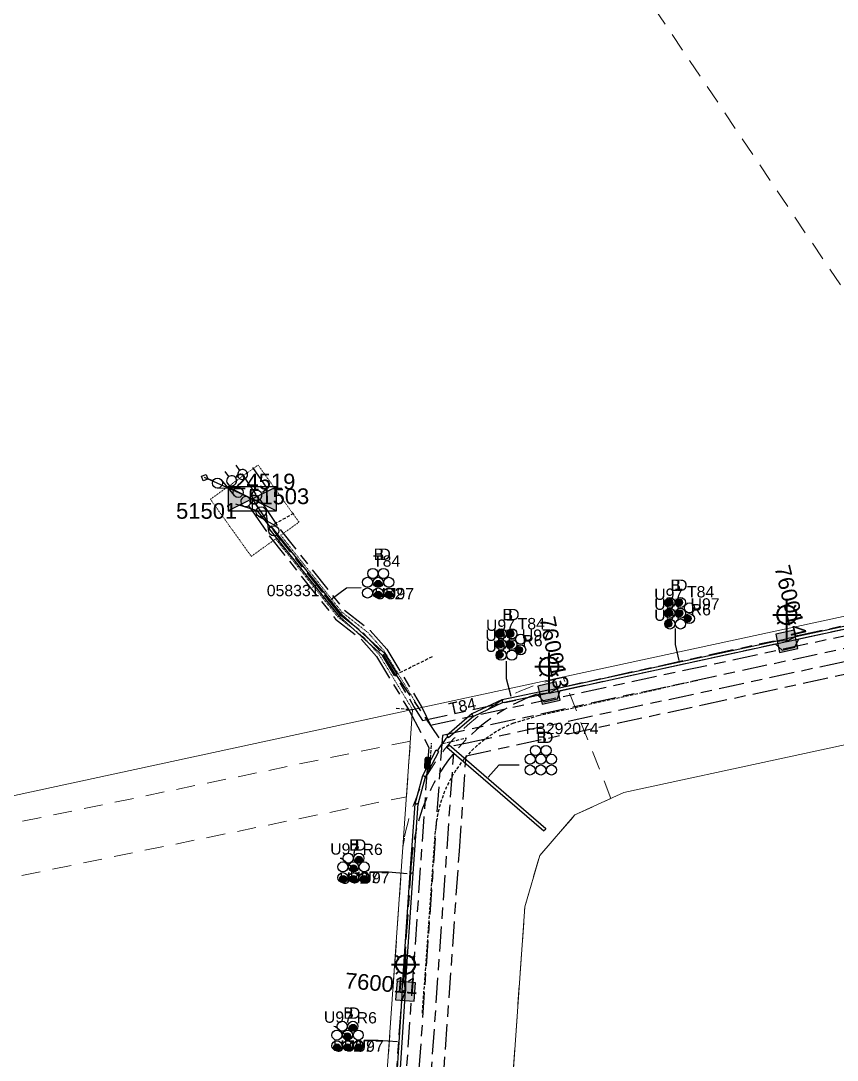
# Model space of a CAD drawing. Header units: metres. Extents: x 292510 to 295946, y 6251475 to 6256272.
# Drawn here: x 294316 to 294445.9, y 6255619.2 to 6255784.6 of the extents above; entities that cross this region are included whole.
import ezdxf
from ezdxf.enums import TextEntityAlignment as Align

# ---------------------------------------------------------------- set-up
doc = ezdxf.new("R2010")
doc.units = ezdxf.units.M
for name, pattern in [('Cable Exist UG', [8.2, 4, -1.2, 1.8, -1.2]), ('Dash', [5, 3, -2]), ('DASHED', [0.75, 0.5, -0.25]), ('HIDDEN', [0.375, 0.25, -0.125]), ('HIDDEN2', [0.1875, 0.125, -0.0625])]:
    doc.linetypes.add(name, pattern=pattern)
doc.layers.get('0').update_dxf_attribs({"color": 6})
for name, color, linetype, lineweight in [('Cadastre Developer_SP_EXT', 9, 'Continuous', 5), ('Cadastre Land Parcels_SP_EXT', 7, 'Continuous', 5), ('Cadastre Other Property_SP_EXT', 9, 'HIDDEN', 5)]:
    doc.layers.add(name, color=color, linetype=linetype, lineweight=lineweight)
for name, color, linetype in [('Duct_SP_EXT', 7, 'Continuous'), ('Equip_HV_EXT', 7, 'Continuous'), ('Equip_LV_EXT', 7, 'Continuous'), ('Equip_SP_SL_EXT', 7, 'Continuous'), ('Mains_HV_EXT', 7, 'Continuous'), ('Mains_LV_EXT', 7, 'Continuous'), ('Mains_SL_EXT', 7, 'Continuous'), ('Services_SP_EXT', 7, 'Continuous'), ('Sub_SP_EXT', 7, 'Continuous'), ('SupportsUG_SP_LV_SL_EXT', 7, 'Continuous'), ('Trench_SP_EXT', 7, 'Continuous')]:
    doc.layers.add(name, color=color, linetype=linetype)
doc.layers.add('UNKNOWN_FEATURES', color=1, linetype='DASHED', plot=False)
doc.styles.add('COLUMN_LABEL', font='arial.ttf')
doc.styles.add('iecARIAL', font='arial.ttf', dxfattribs={"height": 2})
doc.styles.add('POLE_LABEL', font='arial.ttf')
doc.styles.get("Standard").update_dxf_attribs({"font": 'arial.ttf'})
doc.styles.add('SWITCH_LABEL', font='arial.ttf', dxfattribs={"height": 2.5})

# ---------------------------------------------------------------- blocks, each defined once
blk = doc.blocks.new('SUB_PADMOUNT_EXT')
for points in [[(0, 0), (-3.84, 1.92), (-3.84, -1.92)], [(0, 0), (3.84, 1.92), (3.84, -1.92)]]:
    blk.add_hatch(color=256).paths.add_polyline_path(points)
for p, q in [((3.84, 1.92), (-3.84, -1.92)), ((-3.84, 1.92), (3.84, -1.92))]:
    blk.add_line(p, q)
blk.add_lwpolyline([(-3.84, -1.92), (3.84, -1.92), (3.84, 1.92), (-3.84, 1.92)], close=True)
for tag, height, flags, p in [('ASSET_NUM', 2.5, 8, (2, 2)), ('STREET_CODE', 0.2, 9, (1.5, 0)), ('CONSTRUCTED_VOLTAGE', 0.2, 9, (1.5, -0.2)), ('OPERATING_VOLTAGE', 0.2, 9, (1.5, -0.6)), ('ORIENTATION', 0.2, 9, (1.5, -0.8)), ('OWNED_BY', 0.2, 9, (1.5, -1)), ('OPERATED_BY', 0.2, 9, (1.5, -1.2)), ('SECONDARY_VOLTAGE', 0.2, 9, (1.5, -1.6)), ('NO_PHASES', 0.2, 9, (1.5, -0.4)), ('MAINTAINED_BY', 0.2, 9, (1.5, -1.4)), ('STATE', 0.2, 9, (1.5, -1.8)), ('SUBSTATION_TYPE', 0.2, 9, (1.5, -2.2)), ('STREETNAME', 0.2, 9, (1.5, -3)), ('SUBURB', 0.2, 9, (1.5, -3.2)), ('PARENT', 0.2, 9, (1.5, -2)), ('USAGE', 0.2, 9, (1.5, -2.4)), ('LEGEND', 0.2, 9, (1.5, -2.6)), ('LOCATION', 0.2, 9, (1.5, -2.8)), ('NOTES', 0.2, 9, (1.5, -3.4)), ('Z', 0.2, 1, (1.5, -3.6))]:
    blk.add_attdef(tag, text='', height=height, dxfattribs=dict(flags=flags)).set_placement(p, align=Align.MIDDLE_LEFT)
blk = doc.blocks.new('COLUMN_EXT')
blk.add_hatch(color=256).paths.add_polyline_path([(-1.49, 1.48), (-1.49, -1.49), (1.48, -1.49), (1.48, 1.48)])
blk.add_lwpolyline([(-1.49, -1.49), (1.48, -1.49), (1.48, 1.48), (-1.49, 1.48)], close=True)
for tag, height, style, flags, p in [('ASSET_NUM', 2.5, 'COLUMN_LABEL', 8, (2, 2)), ('STRUCTURE_PLANT_NUMBER', 0.2, 'POLE_LABEL', 9, (1.81, 0.03)), ('STREET_CODE', 0.2, 'COLUMN_LABEL', 9, (1.81, -0.2))]:
    blk.add_attdef(tag, text='', height=height, dxfattribs=dict(style=style, flags=flags)).set_placement(p, align=Align.MIDDLE_LEFT)
at = {"flags": 9}
for tag, p in [('COLUMN_TYPE', (1.81, -0.4)), ('OWNED_BY', (1.81, -0.6)), ('STATE', (1.81, -0.8)), ('USAGE', (1.81, -1)), ('STREETNAME', (1.81, -1.6)), ('LEGEND', (1.81, -1.2)), ('LOCATION', (1.81, -1.4)), ('SUBURB', (1.81, -1.8)), ('NOTES', (1.81, -2))]:
    blk.add_attdef(tag, text='', height=0.2, dxfattribs=at).set_placement(p, align=Align.MIDDLE_LEFT)
at = {"flags": 1}
blk.add_attdef('Z', (1.81, -2.35), '', height=0.2, dxfattribs=at)
blk = doc.blocks.new('DUCT_EXT')
blk.add_circle((0, 0.8), 0.8)
at = {"flags": 1}
blk.add_attdef('Z', (0, 0), '', height=0.2, dxfattribs=at)
at = {"flags": 9}
for tag, p in [('DUCT_CODE', (0, 0)), ('XSECT_TYPE', (0, -0.2)), ('STATE', (0, -0.6)), ('FB_REFERENCE', (0, -0.4)), ('NOTES', (0, -0.8))]:
    blk.add_attdef(tag, text='', height=0.2, dxfattribs=at).set_placement(p, align=Align.MIDDLE_LEFT)
blk = doc.blocks.new('SL_LANTERN_EXT')
at = {"lineweight": 40}
for p, q in [((-1.46, 5.68), (-1.06, 5.28)), ((0, 1.97), (0, 6.47)), ((1.46, 5.68), (1.06, 5.28)), ((-2.25, 4.22), (2.25, 4.22)), ((-1.46, 2.76), (-1.06, 3.16)), ((0, 0), (0, 2.72)), ((1.46, 2.76), (1.06, 3.16))]:
    blk.add_line(p, q, dxfattribs=at)
blk.add_circle((0, 4.22), 1.5, dxfattribs=at)
at = {"style": 'iecARIAL', "flags": 9}
blk.add_attdef('ASSET_NUM', (1.5, 1.5), '', height=2.5, dxfattribs=at)
for tag, p, height, flags in [('OPERATING_VOLTAGE', (0.98, -1.65), 0.2, 9), ('ORIENTATION', (0.98, -1.85), 0.2, 9), ('CONSTRUCTED_VOLTAGE', (0.98, -0.65), 0.2, 9), ('CONTROL_TYPE', (0.98, -0.85), 0.2, 9), ('LANTERN_PURPOSE', (0.98, -1.05), 0.2, 9), ('LANTERN_TYPE', (0.98, -1.25), 0.2, 9), ('NO_PHASES', (0.98, -1.45), 0.2, 9), ('LNUMBER', (2.18, -3.25), 2.5, 8), ('OWNED_BY', (0.98, -2.05), 0.2, 9), ('STATE', (0.98, -2.25), 0.2, 9), ('USAGE', (0.98, -2.45), 0.2, 9), ('CEXIST', (0.98, -2.65), 0.2, 9), ('CNEW', (0.98, -2.85), 0.2, 9), ('CNUMBER', (0.98, -3.05), 0.2, 9), ('CREMOVE', (0.98, -3.25), 0.2, 9), ('CREPLACE', (0.98, -3.45), 0.2, 9), ('LKINGHEIGHT', (0.98, -3.65), 0.2, 9), ('LBRACKET', (0.98, -3.85), 0.2, 9), ('LBRACKETVOCAB', (0.98, -4.05), 0.2, 9), ('LCATEGORY', (0.98, -4.25), 0.2, 9), ('LCHARGE1', (0.98, -4.45), 0.2, 9), ('LCHARGE1PERCENT', (0.98, -4.65), 0.2, 9), ('LCHARGE2', (0.98, -4.85), 0.2, 9), ('LCHARGE2PERCENT', (0.98, -5.05), 0.2, 9), ('LCHARGE3', (0.98, -5.25), 0.2, 9), ('LCHARGE3PERCENT', (0.98, -5.45), 0.2, 9), ('LEXIST', (0.98, -5.65), 0.2, 9), ('LLAMP', (0.98, -5.85), 0.2, 9), ('LLAMPVOCAB', (0.98, -6.05), 0.2, 9), ('LMAST', (0.98, -6.25), 0.2, 9), ('LMASTVOCAB', (0.98, -6.45), 0.2, 9), ('LNEW', (0.98, -6.65), 0.2, 9), ('LANTNUMBER', (0.98, -6.85), 0.2, 9), ('LOUTREACH', (0.98, -7.25), 0.2, 9), ('LOUTREACHVOCAB', (0.98, -7.45), 0.2, 9), ('LRATECODE', (0.98, -7.65), 0.2, 9), ('LREMOVE', (0.98, -7.85), 0.2, 9), ('LREPLACE', (0.98, -8.05), 0.2, 9), ('LTYPE', (0.98, -8.25), 0.2, 9), ('LTYPEVOCAB', (0.98, -8.45), 0.2, 9), ('STREETNAME', (0.98, -9.25), 0.2, 9), ('SUBURB', (0.98, -9.45), 0.2, 1), ('LEGEND', (0.98, -8.65), 0.2, 9), ('LOCATION', (0.98, -8.85), 0.2, 9), ('NOTES', (0.98, -9.05), 0.2, 9)]:
    blk.add_attdef(tag, p, '', height=height, dxfattribs=dict(flags=flags))
blk = doc.blocks.new('CCP_EXT')
at = {"flags": 9}
for tag, p in [('LIFE_SUPPORT', (0, -1.6)), ('STATE', (0, -1.8)), ('NOTES', (0, -2))]:
    blk.add_attdef(tag, text='', height=0.2, dxfattribs=at).set_placement(p, align=Align.MIDDLE_LEFT)
blk.add_wipeout([(0, 0.57), (0.57, 0), (0, -0.57), (-0.57, 0)])
blk.add_lwpolyline([(-0.57, 0), (0, 0.57), (0.57, 0), (0, -0.57), (-0.57, 0)])
at = {"flags": 1}
blk.add_attdef('Z', (0, 0), '', height=0.2, dxfattribs=at)
at = {"flags": 9}
for tag, p in [('CCP_TYPE', (0, 0)), ('CONSTRUCTED_VOLTAGE', (0, -0.2)), ('OPERATING_VOLTAGE', (0, -0.6)), ('ORIENTATION', (0, -0.8)), ('OWNED_BY', (0, -1)), ('NO_PHASES', (0, -0.4)), ('USAGE', (0, -1.2)), ('LEGEND', (0, -1.4))]:
    blk.add_attdef(tag, text='', height=0.2, dxfattribs=at).set_placement(p, align=Align.MIDDLE_LEFT)
blk = doc.blocks.new('HV_STJ_EXT')
h = blk.add_hatch(color=256)
edge = h.paths.add_edge_path()
edge.add_ellipse((-0.59, 0.13), major_axis=(0.226, 0.226), ratio=1, start_angle=45, end_angle=135)
edge.add_line((-0.91, 0.13), (-0.91, -0.13))
edge.add_ellipse((-0.59, -0.13), major_axis=(0.226, 0.226), ratio=1, start_angle=135, end_angle=225)
edge.add_line((-0.59, -0.45), (0.59, -0.45))
edge.add_ellipse((0.59, -0.13), major_axis=(-0.226, 0.226), ratio=1, start_angle=135, end_angle=225)
edge.add_line((0.91, -0.13), (0.91, 0.13))
edge.add_ellipse((0.59, 0.13), major_axis=(-0.226, 0.226), ratio=1, start_angle=225, end_angle=315)
edge.add_line((0.59, 0.45), (-0.59, 0.45))
blk.add_lwpolyline([(-0.91, 0.13), (-0.91, -0.13, 0.414214), (-0.59, -0.45), (0.59, -0.45, 0.414214), (0.91, -0.13), (0.91, 0.13, 0.414214), (0.59, 0.45), (-0.59, 0.45, 0.414214)], format="xyb", close=True)
for tag, flags, p in [('ORIENTATION', 9, (1.5, 0)), ('Z', 1, (1.5, -0.8)), ('USAGE', 9, (1.5, -0.2)), ('LEGEND', 9, (1.5, -0.4)), ('NOTES', 9, (1.5, -0.6))]:
    blk.add_attdef(tag, text='', height=0.2, dxfattribs=dict(flags=flags)).set_placement(p, align=Align.MIDDLE_LEFT)
blk = doc.blocks.new('LV_UG_DFUSE_CLOSED_EXT')
for points in [[(1, 0), (0, 0)], [(5.04, 0.73), (2.16, -0.72)], [(5.05, -0.71), (2.16, 0.72)], [(6.2, 0.01), (7.2, 0.01)]]:
    blk.add_lwpolyline(points)
for centre in [(1.8, 0), (5.4, 0.01)]:
    blk.add_circle(centre, 0.8)
at = {"flags": 9}
for tag, p in [('ACTUAL_STATUS', (0, 0)), ('CONSTRUCTED_VOLTAGE', (0, -0.2)), ('OPERATING_VOLTAGE', (0, -0.6)), ('ORIENTATION', (0, -0.8)), ('STATE', (0, -1)), ('SWITCH_TYPE', (0, -1.2)), ('NO_PHASES', (0, -0.4)), ('USAGE', (0, -1.4)), ('NOTES', (0, -1.6))]:
    blk.add_attdef(tag, text='', height=0.2, dxfattribs=at).set_placement(p, align=Align.MIDDLE_LEFT)
at = {"flags": 1}
blk.add_attdef('Z', (0, 0), '', height=0.2, dxfattribs=at)
blk = doc.blocks.new('SWG_HOLEC_SU_EXT')
blk.add_line((1.8, -2), (5.8, -2))
for points in [[(1, 0), (0, 0)], [(6.6, 0), (7.6, 0)]]:
    blk.add_lwpolyline(points)
for points in [[(1.8, -0.8, 1), (1.8, 0.8, 1)], [(5.8, -0.8, 1), (5.8, 0.8, 1)]]:
    blk.add_lwpolyline(points, format="xyb", close=True)
at = {"style": 'SWITCH_LABEL', "flags": 8}
blk.add_attdef('ASSET_NUM', text='', height=2.5, rotation=179.9544, dxfattribs=at).set_placement((-2.4, 0), align=Align.MIDDLE_LEFT)
at = {"flags": 1}
blk.add_attdef('Z', (0, 0), '', height=0.2, dxfattribs=at)
at = {"flags": 9}
for tag, p in [('ACTUAL_STATUS', (0, -0.4)), ('CONSTRUCTED_VOLTAGE', (0, -0.6)), ('OPERATING_VOLTAGE', (0, -1)), ('ORIENTATION', (0, -1.2)), ('OWNED_BY', (0, -1.4)), ('NO_PHASES', (0, -0.8)), ('PARENT', (0, -1.6)), ('STATE', (0, -1.8)), ('SWITCH_TYPE', (0, -2)), ('STREETNAME', (0, -2.6)), ('SUBURB', (0, -2.8)), ('USAGE', (0, -2.2)), ('LOCATION', (0, -2.4)), ('NOTES', (0, -3))]:
    blk.add_attdef(tag, text='', height=0.2, dxfattribs=at).set_placement(p, align=Align.MIDDLE_LEFT)
at = {"style": 'SWITCH_LABEL', "flags": 9}
blk.add_attdef('STREET_CODE', text='', height=0.2, dxfattribs=at).set_placement((0, -0.2), align=Align.MIDDLE_LEFT)
blk = doc.blocks.new('CABLE_LARGE_EXT')
h = blk.add_hatch(color=256)
edge = h.paths.add_edge_path()
edge.add_arc((0, 0.55), 0.55, 0, 360)
blk.add_circle((0, 0.55), 0.55)
at = {"flags": 1}
blk.add_attdef('Z', (0, 0), '', height=0.2, dxfattribs=at)
at = {"flags": 9}
for tag, p in [('COND_CODE', (0, 0)), ('STATE', (0, -0.4)), ('XSECT_SIZE', (0, -0.6)), ('FB_REFERENCE', (0, -0.2)), ('NOTES', (0, -0.8))]:
    blk.add_attdef(tag, text='', height=0.2, dxfattribs=at).set_placement(p, align=Align.MIDDLE_LEFT)

msp = doc.modelspace()

# ---------------------------------------------------------------- linework, layer by layer
at = {"layer": 'Cadastre Developer_SP_EXT', "linetype": 'Dash'}
msp.add_lwpolyline([(294388.79, 6255538.38), (294396.18, 6255643.64), (294398.57, 6255651.82), (294404.15, 6255658.25), (294409.89, 6255660.88), (294402.3, 6255680.09), (294402.3, 6255680.09, 0.309882), (294377.02, 6255654.57), (294377.02, 6255654.57), (294376.79, 6255653.13), (294368.84, 6255539.78), (294388.79, 6255538.38)], format="xyb", close=True, dxfattribs=at)
msp.add_lwpolyline([(294193.12, 6255631.77), (294193.58, 6255620.8), (294218.2, 6255628.5), (294377.34, 6255661.15), (294377.98, 6255670), (294193.12, 6255631.77)], close=True, dxfattribs=at)
at = {"layer": 'Cadastre Land Parcels_SP_EXT', "linetype": 'Continuous'}
for points in [[(294179.64, 6255808.48), (294179.72, 6255807.1), (294186.77, 6255639.78), (294192.98, 6255634.99), (294378.33, 6255675), (294490.03, 6255699.13), (294483.11, 6255744.08), (294450.42, 6255788.04), (294435.76, 6255792.99), (294427.78, 6255785.9), (294338.3, 6255926.85), (294179.64, 6255808.48)], [(294388.79, 6255538.38), (294396.19, 6255514.24), (294425.78, 6255509.48), (294477.34, 6255501.17), (294491.83, 6255498.84), (294556.66, 6255488.82), (294562.55, 6255487.91), (294566.81, 6255487.25), (294575.28, 6255610.53), (294516.07, 6255684.29), (294411.92, 6255661.8), (294404.15, 6255658.25), (294398.57, 6255651.82), (294396.18, 6255643.64), (294388.79, 6255538.38)], [(294359.46, 6255519.96), (294368.84, 6255539.78), (294378.33, 6255675), (294192.98, 6255634.99), (294193.84, 6255614.6), (294188.14, 6255607.21), (294190.37, 6255554.21), (294201.05, 6255543.01), (294217.53, 6255525.36), (294330.42, 6255509.57), (294359.46, 6255519.96)]]:
    msp.add_lwpolyline(points, close=True, dxfattribs=at)
at = {"layer": 'Duct_SP_EXT'}
for p, q in [((294355.47, 6255703.87), (294355.65, 6255704.02)), ((294366.69, 6255689.83), (294355.47, 6255703.87)), ((294355.84, 6255704.17), (294355.65, 6255704.02)), ((294367.05, 6255690.16), (294355.84, 6255704.17)), ((294437.8, 6255686.3), (294499.75, 6255699.71)), ((294437.9, 6255685.83), (294499.85, 6255699.24)), ((294366.69, 6255689.83), (294366.87, 6255690)), ((294373.54, 6255683.63), (294366.69, 6255689.83)), ((294367.05, 6255690.16), (294366.87, 6255690)), ((294373.92, 6255683.94), (294367.05, 6255690.16)), ((294399.96, 6255678.11), (294437.75, 6255686.28)), ((294400.06, 6255677.64), (294437.85, 6255685.82)), ((294437.75, 6255686.28), (294437.8, 6255686.05)), ((294437.8, 6255686.3), (294437.85, 6255686.06)), ((294437.85, 6255685.82), (294437.8, 6255686.05)), ((294437.9, 6255685.83), (294437.85, 6255686.06)), ((294373.54, 6255683.63), (294373.73, 6255683.79)), ((294375.44, 6255680.45), (294373.54, 6255683.63)), ((294373.92, 6255683.94), (294373.73, 6255683.79)), ((294375.85, 6255680.69), (294373.92, 6255683.94)), ((294375.44, 6255680.45), (294375.64, 6255680.57)), ((294375.85, 6255680.69), (294375.64, 6255680.57)), ((294399.96, 6255678.11), (294392.56, 6255676.58)), ((294400.06, 6255677.64), (294392.66, 6255676.11)), ((294399.96, 6255678.11), (294400.01, 6255677.87)), ((294399.96, 6255678.11), (294400.01, 6255677.87)), ((294400.06, 6255677.64), (294400.01, 6255677.87)), ((294400.06, 6255677.64), (294400.01, 6255677.87)), ((294392.54, 6255676.58), (294387.74, 6255674.33)), ((294392.69, 6255676.12), (294388, 6255673.93)), ((294392.56, 6255676.58), (294392.54, 6255676.58)), ((294392.54, 6255676.58), (294392.61, 6255676.35)), ((294392.56, 6255676.58), (294392.61, 6255676.35)), ((294392.66, 6255676.11), (294392.61, 6255676.35)), ((294392.69, 6255676.12), (294392.61, 6255676.35)), ((294392.66, 6255676.11), (294392.69, 6255676.12)), ((294387.74, 6255674.33), (294383.75, 6255670.9)), ((294388, 6255673.93), (294384.06, 6255670.54)), ((294387.74, 6255674.33), (294387.87, 6255674.13)), ((294388, 6255673.93), (294387.87, 6255674.13)), ((294383.75, 6255670.9), (294383.9, 6255670.72)), ((294384.06, 6255670.54), (294383.9, 6255670.72)), ((294379.94, 6255664.5), (294382.06, 6255668.58)), ((294380.39, 6255664.33), (294382.48, 6255668.36)), ((294382.06, 6255668.58), (294382.27, 6255668.47)), ((294382.48, 6255668.36), (294382.27, 6255668.47)), ((294383.8, 6255669.01), (294383.96, 6255669.19)), ((294383.8, 6255669.01), (294399.21, 6255655.71)), ((294384.12, 6255669.38), (294383.96, 6255669.19)), ((294384.12, 6255669.38), (294399.52, 6255656.07)), ((294378.74, 6255660.04), (294379.94, 6255664.5)), ((294379.22, 6255659.96), (294380.39, 6255664.33)), ((294379.94, 6255664.5), (294380.17, 6255664.41)), ((294380.39, 6255664.33), (294380.17, 6255664.41)), ((294377.94, 6255649.01), (294378.74, 6255660.02)), ((294378.42, 6255648.98), (294379.22, 6255659.99)), ((294378.74, 6255660.02), (294378.74, 6255660.04)), ((294378.74, 6255660.04), (294378.98, 6255660)), ((294378.74, 6255660.02), (294378.98, 6255660)), ((294379.22, 6255659.99), (294378.98, 6255660)), ((294379.22, 6255659.96), (294378.98, 6255660)), ((294379.22, 6255659.99), (294379.22, 6255659.96)), ((294399.21, 6255655.71), (294399.37, 6255655.89)), ((294399.52, 6255656.07), (294399.37, 6255655.89)), ((294376.65, 6255630.29), (294377.94, 6255649.01)), ((294377.13, 6255630.25), (294378.42, 6255648.98)), ((294377.94, 6255649.01), (294378.18, 6255649)), ((294378.42, 6255648.98), (294378.18, 6255649)), ((294376.65, 6255630.29), (294376.89, 6255630.27)), ((294376.65, 6255630.29), (294375.46, 6255611.77)), ((294377.13, 6255630.26), (294375.94, 6255611.73)), ((294376.65, 6255630.29), (294376.89, 6255630.27)), ((294377.13, 6255630.25), (294376.89, 6255630.27)), ((294377.13, 6255630.26), (294376.89, 6255630.27))]:
    msp.add_line(p, q, dxfattribs=at)
for points in [[(294370.13, 6255694.37), (294367.79, 6255694.31), (294365.37, 6255692.54)], [(294420.09, 6255687.89), (294420.09, 6255685.37), (294420.66, 6255682.8)], [(294393.23, 6255682.69), (294393.23, 6255679.93), (294393.93, 6255677.14)], [(294395.29, 6255666.17), (294392.03, 6255666.17), (294390.33, 6255664.26)], [(294366.81, 6255651.37), (294367.03, 6255651.36), (294368.54, 6255650.1)], [(294371.54, 6255649.19), (294374.48, 6255649.19), (294377.44, 6255648.95)], [(294365.82, 6255624.62), (294366.04, 6255624.61), (294367.55, 6255623.35)], [(294370.6, 6255622.42), (294372.85, 6255622.42), (294375.94, 6255622.21)]]:
    msp.add_lwpolyline(points, dxfattribs=at)
at = {"layer": 'Mains_HV_EXT', "linetype": 'Cable Exist UG'}
for points in [[(294352.82, 6255708.54), (294354.57, 6255707.62), (294357.24, 6255703.66), (294367.47, 6255690.84), (294371.58, 6255687.61), (294374.22, 6255684.62), (294379.85, 6255675.3), (294381.17, 6255672.55), (294381.17, 6255672.55), (294533.74, 6255705.49), (294560.07, 6255715.72), (294574.38, 6255722.57)], [(294352.82, 6255708.54), (294352.81, 6255706.62), (294355.52, 6255702.67), (294355.52, 6255702.67), (294366.06, 6255689.41), (294370.2, 6255686.15), (294372.61, 6255683.43), (294377.77, 6255674.88), (294380.92, 6255668.99), (294380.7, 6255666.47)], [(294498.82, 6255695.9), (294383.06, 6255670.91), (294383.06, 6255670.91), (294378.96, 6255612.52), (294376.75, 6255609.62), (294371.79, 6255539), (294370.15, 6255528.91), (294368.47, 6255523.3), (294368.47, 6255523.3), (294366.16, 6255516.71), (294363.92, 6255513.06), (294362.31, 6255510.77), (294361.43, 6255509.69), (294358.71, 6255507.4), (294355.65, 6255505.32), (294354.63, 6255504.51), (294353.88, 6255504.2), (294353.01, 6255476.99)], [(294390.55, 6255503.91), (294389.01, 6255507.41), (294386.89, 6255512.66), (294384.98, 6255523.91), (294371.73, 6255526.29), (294371.73, 6255526.29), (294373.64, 6255538.09), (294378.71, 6255609.06), (294380.94, 6255611.98), (294380.94, 6255611.98), (294384.95, 6255669.27), (294387.02, 6255669.72), (294387.02, 6255669.72), (294499.37, 6255693.97)], [(294380.7, 6255666.47), (294380.68, 6255666.19), (294380.68, 6255666.19), (294377.26, 6255616.58)]]:
    msp.add_lwpolyline(points, dxfattribs=at)
at = {"layer": 'Mains_LV_EXT', "linetype": 'Cable Exist UG'}
msp.add_lwpolyline([(294352.82, 6255708.54), (294356.42, 6255703.16), (294364.27, 6255693.29), (294366.68, 6255690.2), (294370.44, 6255687.24), (294373.66, 6255683.77), (294378.55, 6255675.47), (294379.9, 6255673.29), (294398.27, 6255677.28), (294399.27, 6255676.26), (294401.4, 6255676.71), (294401.78, 6255678.02), (294436.02, 6255685.47), (294437.1, 6255684.46), (294439.16, 6255684.94), (294439.76, 6255686.29), (294497.75, 6255698.71)], dxfattribs=at)
at = {"layer": 'Mains_SL_EXT', "linetype": 'Cable Exist UG'}
for points in [[(294437.86, 6255685.87), (294439.58, 6255686.78), (294497.74, 6255699.37), (294499.84, 6255699.31)], [(294400.03, 6255677.63), (294401.41, 6255678.44), (294435.57, 6255685.91), (294437.91, 6255685.99)], [(294373.77, 6255581.54), (294373.44, 6255584.54), (294373.44, 6255584.54), (294375.31, 6255608.98), (294374.47, 6255610.58), (294374.72, 6255613.43), (294375.64, 6255615.1), (294376.59, 6255628.65), (294377.2, 6255630.21)]]:
    msp.add_lwpolyline(points, dxfattribs=at)
msp.add_lwpolyline([(294400.08, 6255677.64), (294398, 6255677.43), (294398, 6255677.43, 0.298958), (294378.13, 6255650.63), (294378.13, 6255650.63), (294378.12, 6255650.61), (294376.83, 6255632.07), (294377.2, 6255630.21)], format="xyb", dxfattribs=at)
at = {"layer": 'Trench_SP_EXT', "linetype": 'Cable Exist UG'}
for points in [[(294353.66, 6255706.65), (294350.19, 6255707.71)], [(294353.53, 6255706.69), (294355.65, 6255704.02)], [(294375.64, 6255680.57), (294383.08, 6255669.67)]]:
    msp.add_lwpolyline(points, dxfattribs=at)
msp.add_lwpolyline([(294382.27, 6255668.47, -0.038896), (294383.98, 6255670.8)], format="xyb", dxfattribs=at)
at = {"layer": 'UNKNOWN_FEATURES'}
for points in [[(294359.4, 6255706.22), (294356.3, 6255704.48)], [(294375.64, 6255680.57), (294381.59, 6255683.51)], [(294375.74, 6255675.24), (294378.33, 6255675)], [(294383.05, 6255669.63), (294386.89, 6255670.48)], [(294381.13, 6255666.54), (294381.35, 6255669.67)]]:
    msp.add_lwpolyline(points, dxfattribs=at)
msp.add_lwpolyline([(294379.89, 6255626.73), (294381.99, 6255655.91), (294381.99, 6255655.91, -0.285539), (294394.34, 6255672.84), (294394.34, 6255672.84), (294398.3, 6255674.06), (294398.3, 6255674.06), (294423.78, 6255679.71)], format="xyb", dxfattribs=at)

# ---------------------------------------------------------------- block references
at = {"layer": 'Duct_SP_EXT'}
for name, p in [('DUCT_EXT', (294372, 6255695.86)), ('DUCT_EXT', (294373.7, 6255695.86)), ('DUCT_EXT', (294371.15, 6255694.46)), ('DUCT_EXT', (294372.85, 6255694.46)), ('CABLE_LARGE_EXT', (294372.85, 6255694.47)), ('DUCT_EXT', (294374.55, 6255694.46)), ('DUCT_EXT', (294371.15, 6255692.76)), ('DUCT_EXT', (294372.85, 6255692.76)), ('CABLE_LARGE_EXT', (294372.85, 6255692.76)), ('DUCT_EXT', (294374.55, 6255692.76)), ('CABLE_LARGE_EXT', (294374.55, 6255692.76)), ('CABLE_LARGE_EXT', (294419.02, 6255689.83)), ('CABLE_LARGE_EXT', (294419.01, 6255688.13)), ('CABLE_LARGE_EXT', (294392.17, 6255684.88)), ('CABLE_LARGE_EXT', (294392.16, 6255683.17)), ('DUCT_EXT', (294397.86, 6255667.7)), ('DUCT_EXT', (294399.56, 6255667.7)), ('DUCT_EXT', (294397.01, 6255666.3)), ('DUCT_EXT', (294398.71, 6255666.3)), ('DUCT_EXT', (294400.41, 6255666.3)), ('DUCT_EXT', (294397.01, 6255664.6)), ('DUCT_EXT', (294398.71, 6255664.6)), ('DUCT_EXT', (294400.41, 6255664.6)), ('DUCT_EXT', (294368.09, 6255650.57)), ('DUCT_EXT', (294369.79, 6255650.57)), ('DUCT_EXT', (294367.24, 6255649.17)), ('DUCT_EXT', (294368.94, 6255649.17)), ('CABLE_LARGE_EXT', (294368.93, 6255649.21)), ('CABLE_LARGE_EXT', (294369.79, 6255650.57)), ('DUCT_EXT', (294370.64, 6255649.17)), ('DUCT_EXT', (294367.24, 6255647.47)), ('CABLE_LARGE_EXT', (294367.28, 6255647.49)), ('DUCT_EXT', (294368.94, 6255647.47)), ('CABLE_LARGE_EXT', (294368.91, 6255647.52)), ('DUCT_EXT', (294370.64, 6255647.47)), ('CABLE_LARGE_EXT', (294370.61, 6255647.52)), ('DUCT_EXT', (294367.14, 6255623.82)), ('DUCT_EXT', (294368.84, 6255623.82)), ('DUCT_EXT', (294366.29, 6255622.42)), ('DUCT_EXT', (294367.99, 6255622.42)), ('CABLE_LARGE_EXT', (294368.85, 6255623.83)), ('DUCT_EXT', (294369.69, 6255622.42)), ('DUCT_EXT', (294366.29, 6255620.72)), ('DUCT_EXT', (294367.99, 6255620.72)), ('CABLE_LARGE_EXT', (294367.94, 6255622.46)), ('DUCT_EXT', (294369.69, 6255620.72)), ('CABLE_LARGE_EXT', (294366.3, 6255620.72)), ('CABLE_LARGE_EXT', (294367.97, 6255620.72)), ('CABLE_LARGE_EXT', (294369.68, 6255620.72))]:
    msp.add_blockref(name, p, dxfattribs=at)
for name, p, rotation in [('DUCT_EXT', (294418.46, 6255692.03), 269.9999999999998), ('CABLE_LARGE_EXT', (294418.53, 6255692), 269.9999999999998), ('DUCT_EXT', (294420.16, 6255692.03), 269.9999999999998), ('CABLE_LARGE_EXT', (294420.16, 6255692.03), 269.9999999999998), ('DUCT_EXT', (294421.56, 6255691.18), 269.9999999999998), ('DUCT_EXT', (294418.46, 6255690.33), 269.9999999999998), ('DUCT_EXT', (294420.16, 6255690.33), 269.9999999999998), ('CABLE_LARGE_EXT', (294420.21, 6255690.32), 270.5659384692607), ('DUCT_EXT', (294421.56, 6255689.48), 269.9999999999998), ('CABLE_LARGE_EXT', (294421.56, 6255689.48), 270.292289108719), ('DUCT_EXT', (294418.46, 6255688.63), 269.9999999999998), ('DUCT_EXT', (294420.16, 6255688.63), 269.9999999999998), ('DUCT_EXT', (294391.62, 6255687.06), 269.9999999999998), ('CABLE_LARGE_EXT', (294391.7, 6255687.04), 269.9999999999998), ('DUCT_EXT', (294393.32, 6255687.06), 269.9999999999998), ('CABLE_LARGE_EXT', (294393.32, 6255687.06), 269.9999999999998), ('DUCT_EXT', (294394.72, 6255686.21), 269.9999999999998), ('DUCT_EXT', (294391.62, 6255685.36), 269.9999999999998), ('DUCT_EXT', (294393.32, 6255685.36), 269.9999999999998), ('CABLE_LARGE_EXT', (294393.36, 6255685.36), 270.5659384692607), ('DUCT_EXT', (294394.72, 6255684.51), 269.9999999999998), ('CABLE_LARGE_EXT', (294394.72, 6255684.51), 270.0611542172027), ('DUCT_EXT', (294391.62, 6255683.66), 269.9999999999998), ('DUCT_EXT', (294393.32, 6255683.66), 269.9999999999998)]:
    msp.add_blockref(name, p, dxfattribs=dict(at, rotation=rotation))
at = {"layer": 'Equip_HV_EXT'}
ref = msp.add_blockref('SWG_HOLEC_SU_EXT', (294354.57, 6255707.62), dxfattribs=dict(at, rotation=124.4613246579662))
ref.add_attrib('ASSET_NUM', '51503', dxfattribs={"layer": '0', "height": 2.5, "rotation": 0.5617, "style": 'SWITCH_LABEL'}).set_placement((294352.17, 6255708.87), align=Align.MIDDLE_LEFT)
at = {"layer": 'Equip_HV_EXT', "rotation": 265.9568137113133}
msp.add_blockref('HV_STJ_EXT', (294380.7, 6255666.47), dxfattribs=at)
at = {"layer": 'Equip_LV_EXT', "rotation": 303.8049616218332}
msp.add_blockref('LV_UG_DFUSE_CLOSED_EXT', (294353.22, 6255707.95), dxfattribs=at)
at = {"layer": 'Equip_SP_SL_EXT'}
for p in [(294437.86, 6255685.87), (294400.03, 6255677.63), (294377.2, 6255630.21)]:
    msp.add_blockref('SL_LANTERN_EXT', p, dxfattribs=at)
at = {"layer": 'Sub_SP_EXT'}
ref = msp.add_blockref('SUB_PADMOUNT_EXT', (294352.82, 6255708.54), dxfattribs=at)
ref.add_attrib('ASSET_NUM', '24519', dxfattribs={"layer": '0', "height": 2.5}).set_placement((294354.82, 6255709.29), align=Align.BOTTOM_CENTER)
at = {"layer": 'SupportsUG_SP_LV_SL_EXT'}
ref = msp.add_blockref('COLUMN_EXT', (294437.86, 6255685.87), dxfattribs=dict(at, rotation=101.8843220382089))
ref.add_attrib('ASSET_NUM', '760014', dxfattribs={"layer": '0', "height": 2.5, "rotation": 283.737, "style": 'COLUMN_LABEL'}).set_placement((294439.86, 6255686.62), align=Align.MIDDLE_RIGHT)
ref = msp.add_blockref('COLUMN_EXT', (294400.03, 6255677.63), dxfattribs=dict(at, rotation=102.7140289561491))
ref.add_attrib('ASSET_NUM', '760013', dxfattribs={"layer": '0', "height": 2.5, "rotation": 281.4397, "style": 'COLUMN_LABEL'}).set_placement((294402.03, 6255678.38), align=Align.MIDDLE_RIGHT)
ref = msp.add_blockref('COLUMN_EXT', (294377.2, 6255630.21), dxfattribs=dict(at, rotation=85.00402845341758))
ref.add_attrib('ASSET_NUM', '760011', dxfattribs={"layer": '0', "height": 2.5, "rotation": 355.2533, "style": 'COLUMN_LABEL'}).set_placement((294379.2, 6255630.96), align=Align.MIDDLE_RIGHT)

# ---------------------------------------------------------------- texts
at = {"layer": 'Cadastre Other Property_SP_EXT'}
msp.add_text('058331', height=1.8, dxfattribs=at).set_placement((294355.13, 6255693.05))
at = {"layer": 'Duct_SP_EXT'}
for s, p in [('B', (294372.14, 6255698.83)), ('D', (294373.04, 6255698.83)), ('T84', (294372.03, 6255697.74)), ('B', (294419.34, 6255693.89)), ('D', (294420.24, 6255693.89)), ('U72', (294372.25, 6255692.56)), ('U97', (294373.95, 6255692.56)), ('U97', (294416.76, 6255692.47)), ('T84', (294421.98, 6255692.85)), ('U97', (294416.76, 6255690.88)), ('U97', (294422.55, 6255690.92)), ('R6', (294422.57, 6255690)), ('B', (294392.63, 6255689.23)), ('D', (294393.53, 6255689.23)), ('U97', (294416.76, 6255689.13)), ('U97', (294390, 6255687.54)), ('T84', (294395.04, 6255687.79)), ('U97', (294389.91, 6255685.93)), ('U97', (294395.7, 6255685.96)), ('R6', (294395.79, 6255685.07)), ('U97', (294389.91, 6255684.18)), ('FB292074', (294396.31, 6255671.1)), ('B', (294398.01, 6255669.7)), ('D', (294398.91, 6255669.7)), ('U97', (294365.22, 6255651.93)), ('B', (294368.24, 6255652.57)), ('D', (294369.14, 6255652.57)), ('R6', (294370.37, 6255651.88)), ('U72', (294366.68, 6255647.29)), ('U97', (294368.31, 6255647.4)), ('U97', (294370.05, 6255647.37)), ('U97', (294364.22, 6255625.18)), ('B', (294367.29, 6255625.82)), ('D', (294368.19, 6255625.82)), ('R6', (294369.43, 6255625.08)), ('U72', (294365.67, 6255620.57)), ('U97', (294367.37, 6255620.6)), ('U97', (294369.11, 6255620.57))]:
    msp.add_text(s, height=1.8, dxfattribs=at).set_placement(p)
at = {"layer": 'Mains_LV_EXT'}
msp.add_text('T84', height=1.8, rotation=12.272, dxfattribs=at).set_placement((294384.32, 6255674.25))

# ---------------------------------------------------------------- next in the draw order: block references
at = {"layer": 'Services_SP_EXT', "rotation": 336.0322967945829}
msp.add_blockref('CCP_EXT', (294345.24, 6255711.91), dxfattribs=at)

# ---------------------------------------------------------------- next in the draw order: linework, layer by layer
at = {"layer": 'Cadastre Developer_SP_EXT', "linetype": 'Dash'}
msp.add_lwpolyline([(294476.58, 6255697.65), (294477.42, 6255696.37), (294532.88, 6255708.38), (294532.88, 6255708.38), (294557.86, 6255717.99), (294576.55, 6255726.94), (294551.23, 6255762.21), (294550.67, 6255818.48), (294516.45, 6255849.68), (294498.95, 6255956.17), (294448.47, 6256023.08), (294321.91, 6255927.79), (294322, 6255927.67), (294476.58, 6255697.65)], close=True, dxfattribs=at)
at = {"layer": 'Cadastre Other Property_SP_EXT', "linetype": 'HIDDEN2'}
msp.add_lwpolyline([(294378.33, 6255675), (294379.37, 6255675.23), (294373.81, 6255684.33), (294371.24, 6255687.25), (294367.12, 6255690.48), (294357.34, 6255702.74), (294360.26, 6255704.83), (294353.75, 6255713.91), (294346.16, 6255708.47), (294352.66, 6255699.39), (294356.53, 6255702.16), (294366.41, 6255689.77), (294370.55, 6255686.52), (294373.01, 6255683.73), (294378.33, 6255675)], close=True, dxfattribs=at)
at = {"layer": 'Mains_HV_EXT', "linetype": 'Cable Exist UG'}
msp.add_lwpolyline([(294229.88, 6255514.52), (294337.12, 6255499.89), (294337.12, 6255499.89, 0.112108), (294350.49, 6255501.08), (294350.49, 6255501.08), (294354.78, 6255500.6), (294354.78, 6255500.6, 0.22782), (294372.67, 6255522.27), (294372.67, 6255522.27), (294374.81, 6255522.81), (294374.81, 6255522.81), (294377.67, 6255538.04), (294377.81, 6255539.15), (294377.81, 6255539.15), (294385.77, 6255652.5), (294386.84, 6255667.67), (294424.43, 6255675.75), (294492, 6255690.32), (294492, 6255690.32), (294535.46, 6255699.73), (294561.43, 6255709.72), (294582.44, 6255719.78)], format="xyb", dxfattribs=at)
at = {"layer": 'Services_SP_EXT'}
msp.add_lwpolyline([(294352.82, 6255708.54), (294345.24, 6255711.91)], dxfattribs=at)

# ---------------------------------------------------------------- next in the draw order: block references
at = {"layer": 'Equip_HV_EXT'}
ref = msp.add_blockref('SWG_HOLEC_SU_EXT', (294352.81, 6255706.62), dxfattribs=dict(at, rotation=124.3237479603204))
ref.add_attrib('ASSET_NUM', '51501', dxfattribs={"layer": '0', "height": 2.5, "style": 'SWITCH_LABEL'}).set_placement((294350.41, 6255707.87), align=Align.TOP_RIGHT)
at = {"layer": 'Equip_LV_EXT', "rotation": 155.5375209248115}
msp.add_blockref('LV_UG_DFUSE_CLOSED_EXT', (294352.2, 6255708.82), dxfattribs=at)

doc.saveas('drawing.dxf')
